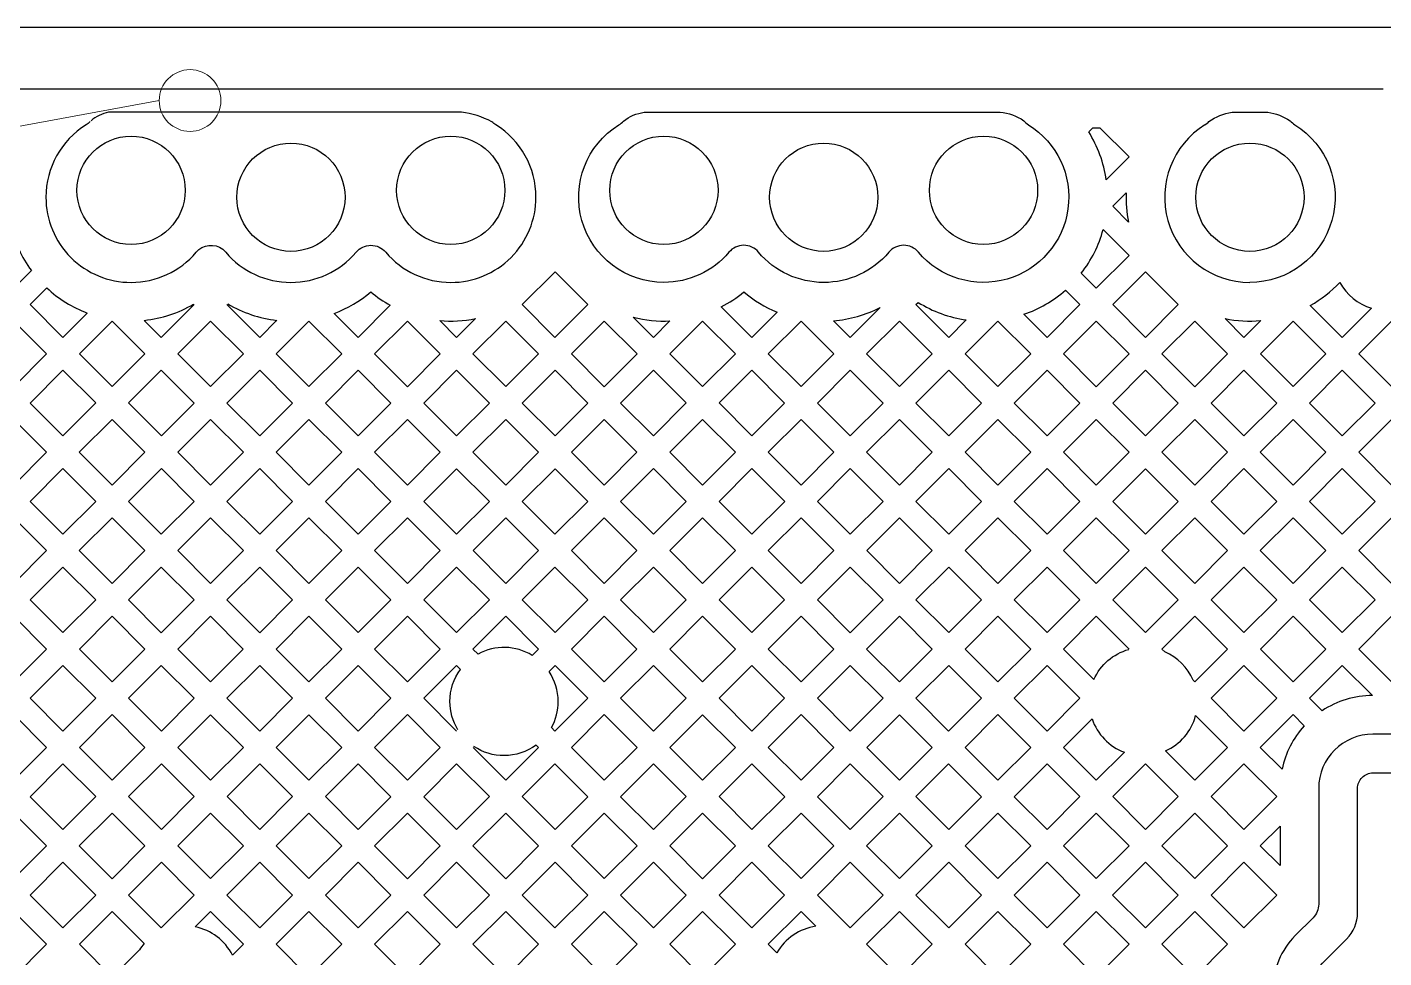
# Model space of a CAD drawing. Extents: x 1596 to 1844, y -134 to 41.
# Drawn here: x 1631.813 to 1636.27, y -62.161 to -59.103 of the extents above; entities that cross this region are included whole.
import ezdxf

# ---------------------------------------------------------------- set-up
doc = ezdxf.new("R2010")
doc.units = 0
doc.layers.add('gbr-dxf_layer0', color=7, linetype='Continuous')
doc.layers.add('gbr-outline-dxf_layer1', color=2, linetype='Continuous')
doc.layers.add('備註', color=1, linetype='Continuous', lineweight=5)

msp = doc.modelspace()

# ---------------------------------------------------------------- linework, layer by layer
at = {"layer": 'gbr-dxf_layer0'}
for p, q in [((1628.8872, -59.3063), (1636.2679, -59.3063)), ((1635.3793, -59.6914), (1635.4234, -59.6474)), ((1635.4314, -59.7435), (1635.3793, -59.6914)), ((1633.1163, -61.3078), (1633.2241, -61.4156)), ((1635.9357, -61.541), (1635.8642, -61.4695)), ((1635.8642, -61.7928), (1635.9291, -61.7279)), ((1635.9291, -61.7279), (1635.9291, -61.8577)), ((1635.9291, -61.8577), (1635.8642, -61.7928))]:
    msp.add_line(p, q, dxfattribs=at)
at = {"layer": 'gbr-dxf_layer0', "linetype": 'Continuous'}
for points in [[(1633.3401, -59.4138, 0.085161), (1633.2399, -59.3825), (1632.0807, -59.3825, 0.134271), (1632.0234, -59.4111)], [(1635.6822, -59.4242, 0.069119), (1635.6956, -59.4131, -0.113509), (1635.7714, -59.3825), (1635.8892, -59.3825, -0.106221), (1635.9622, -59.4104, 0.082766), (1635.9779, -59.4241, -0.754417), (1635.8301, -59.9418)], [(1632.0201, -59.4136, -0.066201), (1632.0071, -59.4241, 0.259227), (1631.875, -59.6618)], [(1631.875, -59.6618, 0.414219), (1632.1549, -59.9418, 0.220663), (1632.3686, -59.8426, -0.402238), (1632.456, -59.833, -0.054418), (1632.4659, -59.8425, 0.220946), (1632.6799, -59.9419, 0.220779), (1632.8938, -59.8427, -0.466084), (1632.9911, -59.8424, 0.220915), (1633.205, -59.9418, 0.414235), (1633.4849, -59.6618, 0.259204), (1633.3528, -59.4241, -0.064633), (1633.3401, -59.4139)], [(1631.7589, -59.7556, 0.1008), (1631.8272, -59.903), (1631.7694, -59.9608), (1631.6616, -59.853)], [(1631.8232, -60.0147), (1631.878, -59.96, 0.09712), (1632.011, -60.0425)], [(1634.0937, -60.0223, 0.054672), (1634.1673, -59.9729, 0.079329), (1634.2772, -60.0392)], [(1634.7328, -60.0147), (1634.7401, -60.0074, 0.104518), (1634.8983, -60.0648)], [(1635.2177, -61.1463), (1635.3177, -61.2462, -0.222932), (1635.432, -61.1475)], [(1633.2283, -61.4115, -0.138071), (1633.2022, -61.3187, -0.160433), (1633.237, -61.2131), (1633.224, -61.2001), (1633.1163, -61.3078)], [(1636.2324, -61.2989, 0.144409), (1636.067, -61.3489), (1636.0259, -61.3078)], [(1635.8642, -61.4695), (1635.972, -61.3617), (1636.0088, -61.3985, 0.133476), (1635.9357, -61.541)], [(1636.9228, -63.2857), (1636.9228, -62.608, -0.199279), (1636.9414, -62.5631), (1637, -62.5045, 0.198551), (1637.0731, -62.3278), (1637.0731, -61.604, 0.413929), (1636.8953, -61.4259), (1636.2344, -61.4259, 0.413918), (1636.0561, -61.604), (1636.0561, -61.9842, -0.199879), (1636.0374, -62.0293), (1635.9789, -62.0877, 0.198553), (1635.9057, -62.2644), (1635.9057, -63.2854)], [(1633.278, -61.4695), (1633.3857, -61.5773), (1633.4934, -61.4696), (1633.4856, -61.4617, -0.160436), (1633.38, -61.4965, -0.148619), (1633.281, -61.4665)], [(1637.8836, -76.844), (1637.8836, -68.5061, 0.172537), (1636.5913, -64.8722, -0.170665), (1636.0333, -63.2854), (1636.0333, -62.2644, -0.1982), (1636.0691, -62.1777), (1636.1478, -62.099, 0.19853), (1636.1836, -62.0124), (1636.1836, -61.604, -0.414246), (1636.2344, -61.5532), (1636.8948, -61.5532, -0.414246), (1636.9456, -61.604), (1636.9456, -62.3279, -0.198542), (1636.9098, -62.4145), (1636.8311, -62.4932, 0.198195), (1636.7953, -62.5798), (1636.7953, -63.2857, 0.170546), (1637.1851, -64.3949), (1637.2113, -64.4272, -0.020045), (1637.5214, -64.8473), (1639.5694, -66.8953, -0.198541), (1639.6053, -66.9819), (1639.6053, -80.9687, 0.198199)]]:
    msp.add_lwpolyline(points, format="xyb", dxfattribs=at)
for points in [[(1633.7572, -59.4241, 0.076643), (1633.7719, -59.4116, -0.127492), (1633.8407, -59.3825), (1635.0094, -59.3825, -0.127001), (1635.0871, -59.4104, 0.08288), (1635.1029, -59.4241, -1.170385), (1634.7412, -59.8424, 0.466084), (1634.6439, -59.8427, -0.46449), (1634.2159, -59.8424, 0.466052), (1634.1187, -59.8426, -0.220662), (1633.905, -59.9418, -0.754469)], [(1636.0284, -60.0172, 0.076129), (1636.1257, -59.9416, 0.195989), (1636.2292, -60.0269), (1636.1337, -60.1225)], [(1632.8216, -60.0435, 0.086732), (1632.9426, -59.9729, 0.047747), (1633.0063, -60.017), (1632.9007, -60.1226)], [(1635.0877, -60.0465, 0.097808), (1635.224, -59.9672), (1635.2716, -60.0148), (1635.1638, -60.1226)], [(1633.2779, -61.1463), (1633.3857, -61.0385), (1633.4935, -61.1463), (1633.4727, -61.167, 0.268817), (1633.2945, -61.1628)], [(1635.541, -61.1463), (1635.6488, -61.0385), (1635.7566, -61.1463), (1635.6488, -61.254), (1635.6435, -61.2487, 0.192614), (1635.5501, -61.1553)], [(1633.5277, -61.2198), (1633.5474, -61.2001), (1633.6551, -61.3079), (1633.5473, -61.4157), (1633.5359, -61.4042, 0.126103), (1633.5578, -61.3187, 0.148619)], [(1635.5525, -61.4811, 0.226016), (1635.6518, -61.3648), (1635.7565, -61.4695), (1635.6487, -61.5773)], [(1635.2177, -61.4696), (1635.3116, -61.3757, 0.225259), (1635.4177, -61.4852), (1635.3255, -61.5774)], [(1631.9849, -62.1161), (1632.0925, -62.0084), (1632.198, -62.1139, 0.036265), (1632.1822, -62.1342), (1632.0926, -62.2238)], [(1632.3653, -62.0589), (1632.4158, -62.0084), (1632.5236, -62.1162), (1632.488, -62.1517, 0.22762)], [(1634.2478, -62.1162), (1634.3556, -62.0084), (1634.4044, -62.0572, 0.229773), (1634.276, -62.1443)]]:
    msp.add_lwpolyline(points, format="xyb", close=True, dxfattribs=at)
for points in [[(1635.3006, -59.4469), (1635.314, -59.4335), (1635.337, -59.4335), (1635.4332, -59.5297), (1635.358, -59.605)], [(1635.3479, -59.7678), (1635.4333, -59.8531), (1635.3255, -59.9609), (1635.2762, -59.9117)], [(1632.011, -60.0425), (1631.931, -60.1225), (1631.8232, -60.0147)], [(1632.1981, -60.0665), (1632.2541, -60.1225), (1632.3619, -60.0147)], [(1632.4697, -60.0147), (1632.5775, -60.1225), (1632.6336, -60.0663)], [(1634.2772, -60.0392), (1634.1939, -60.1225), (1634.0937, -60.0223)], [(1634.6155, -60.0242), (1634.5173, -60.1225), (1634.4624, -60.0676)], [(1634.8983, -60.0648), (1634.8406, -60.1225), (1634.7328, -60.0147)], [(1633.286, -60.0606), (1633.224, -60.1226), (1633.1686, -60.0671)], [(1633.925, -60.0683), (1633.8708, -60.1225), (1633.8045, -60.0562)], [(1635.8658, -60.0673), (1635.8105, -60.1226), (1635.7485, -60.0606)], [(1635.4333, -61.1463), (1635.3255, -61.0385), (1635.2177, -61.1463)], [(1636.0259, -61.3078), (1636.1336, -61.2001), (1636.2324, -61.2989)]]:
    msp.add_lwpolyline(points, dxfattribs=at)
for points in [[(1633.4396, -60.0148), (1633.5475, -59.9069), (1633.6553, -60.0147), (1633.5473, -60.1226)], [(1635.3794, -60.0148), (1635.4872, -59.907), (1635.5949, -60.0148), (1635.4871, -60.1226)], [(1631.6614, -60.1765), (1631.7693, -60.0686), (1631.8771, -60.1764), (1631.7692, -60.2843)], [(1631.9849, -60.1764), (1632.0926, -60.0687), (1632.2002, -60.1764), (1632.0926, -60.284)], [(1632.308, -60.1764), (1632.4158, -60.0686), (1632.5236, -60.1764), (1632.4158, -60.2841)], [(1632.6313, -60.1764), (1632.739, -60.0687), (1632.8468, -60.1765), (1632.7391, -60.2841)], [(1632.9546, -60.1765), (1633.0623, -60.0687), (1633.1701, -60.1765), (1633.0624, -60.2843)], [(1633.2779, -60.1765), (1633.3857, -60.0687), (1633.4935, -60.1765), (1633.3857, -60.2842)], [(1633.6012, -60.1765), (1633.7091, -60.0686), (1633.8169, -60.1764), (1633.709, -60.2843)], [(1633.9247, -60.1764), (1634.0324, -60.0687), (1634.14, -60.1764), (1634.0323, -60.284)], [(1634.2478, -60.1764), (1634.3556, -60.0686), (1634.4634, -60.1764), (1634.3556, -60.2841)], [(1634.5711, -60.1764), (1634.6789, -60.0686), (1634.7867, -60.1764), (1634.6789, -60.2841)], [(1634.8945, -60.1764), (1635.0021, -60.0687), (1635.1099, -60.1765), (1635.0023, -60.2841)], [(1635.2177, -60.1765), (1635.3255, -60.0687), (1635.4333, -60.1765), (1635.3255, -60.2843)], [(1635.541, -60.1765), (1635.6488, -60.0687), (1635.7566, -60.1765), (1635.6488, -60.2843)], [(1635.8644, -60.1765), (1635.9722, -60.0687), (1636.0798, -60.1764), (1635.972, -60.2841)], [(1636.1876, -60.1764), (1636.2954, -60.0686), (1636.4032, -60.1764), (1636.2954, -60.2841)], [(1631.8231, -60.3382), (1631.931, -60.2302), (1632.0387, -60.3379), (1631.9308, -60.4458)], [(1632.1464, -60.3379), (1632.2541, -60.2302), (1632.3619, -60.338), (1632.2542, -60.4457)], [(1632.4697, -60.338), (1632.5775, -60.2302), (1632.6852, -60.338), (1632.5775, -60.4458)], [(1632.793, -60.338), (1632.9007, -60.2304), (1633.0085, -60.3381), (1632.9008, -60.4458)], [(1633.1162, -60.3381), (1633.224, -60.2304), (1633.3318, -60.3381), (1633.224, -60.4459)], [(1633.4396, -60.3381), (1633.5474, -60.2304), (1633.6551, -60.3381), (1633.5474, -60.4459)], [(1633.7629, -60.3381), (1633.8708, -60.2303), (1633.9785, -60.3379), (1633.8706, -60.4458)], [(1634.0862, -60.3379), (1634.1939, -60.2302), (1634.3017, -60.338), (1634.194, -60.4457)], [(1634.4095, -60.338), (1634.5173, -60.2302), (1634.625, -60.338), (1634.5172, -60.4458)], [(1634.7328, -60.338), (1634.8406, -60.2302), (1634.9484, -60.338), (1634.8406, -60.4458)], [(1635.0561, -60.338), (1635.1638, -60.2304), (1635.2716, -60.3381), (1635.1639, -60.4458)], [(1635.3794, -60.3381), (1635.4872, -60.2304), (1635.5949, -60.3382), (1635.4872, -60.4459)], [(1635.7027, -60.3382), (1635.8105, -60.2304), (1635.9182, -60.338), (1635.8104, -60.4458)], [(1636.0259, -60.338), (1636.1337, -60.2302), (1636.2415, -60.338), (1636.1337, -60.4458)], [(1631.6615, -60.4998), (1631.7692, -60.392), (1631.8769, -60.4997), (1631.7691, -60.6075)], [(1631.9847, -60.4997), (1632.0926, -60.3918), (1632.2003, -60.4996), (1632.0924, -60.6075)], [(1632.3081, -60.4996), (1632.4158, -60.3919), (1632.5236, -60.4997), (1632.4159, -60.6074)], [(1632.6313, -60.4997), (1632.7391, -60.3919), (1632.8469, -60.4997), (1632.7391, -60.6075)], [(1632.9547, -60.4997), (1633.0624, -60.392), (1633.1701, -60.4998), (1633.0625, -60.6075)], [(1633.2779, -60.4998), (1633.3857, -60.392), (1633.4935, -60.4998), (1633.3857, -60.6076)], [(1633.6013, -60.4998), (1633.709, -60.392), (1633.8167, -60.4997), (1633.7089, -60.6075)], [(1633.9245, -60.4997), (1634.0323, -60.3918), (1634.1401, -60.4996), (1634.0322, -60.6075)], [(1634.2479, -60.4996), (1634.3556, -60.3919), (1634.4634, -60.4997), (1634.3557, -60.6074)], [(1634.5711, -60.4997), (1634.6789, -60.3919), (1634.7867, -60.4997), (1634.6789, -60.6075)], [(1634.8945, -60.4997), (1635.0023, -60.3919), (1635.11, -60.4997), (1635.0023, -60.6075)], [(1635.2178, -60.4997), (1635.3255, -60.392), (1635.4333, -60.4998), (1635.3256, -60.6075)], [(1635.541, -60.4998), (1635.6488, -60.392), (1635.7565, -60.4997), (1635.6487, -60.6075)], [(1635.8642, -60.4997), (1635.972, -60.3919), (1636.0798, -60.4997), (1635.972, -60.6075)], [(1636.1876, -60.4997), (1636.2954, -60.3919), (1636.4032, -60.4997), (1636.2954, -60.6075)], [(1631.823, -60.6613), (1631.9308, -60.5536), (1632.0386, -60.6614), (1631.9308, -60.7691)], [(1632.1463, -60.6614), (1632.2542, -60.5535), (1632.362, -60.6613), (1632.2541, -60.7692)], [(1632.4698, -60.6613), (1632.5775, -60.5536), (1632.6852, -60.6614), (1632.5776, -60.7691)], [(1632.793, -60.6614), (1632.9008, -60.5536), (1633.0086, -60.6613), (1632.9008, -60.7691)], [(1633.1163, -60.6614), (1633.224, -60.5537), (1633.3318, -60.6615), (1633.2241, -60.7691)], [(1633.4396, -60.6615), (1633.5474, -60.5537), (1633.6551, -60.6613), (1633.5473, -60.7691)], [(1633.7628, -60.6613), (1633.8706, -60.5536), (1633.9784, -60.6614), (1633.8706, -60.7691)], [(1634.0861, -60.6614), (1634.194, -60.5535), (1634.3018, -60.6613), (1634.1939, -60.7691)], [(1634.4095, -60.6613), (1634.5172, -60.5536), (1634.625, -60.6614), (1634.5173, -60.7691)], [(1634.7328, -60.6614), (1634.8406, -60.5536), (1634.9484, -60.6614), (1634.8406, -60.7691)], [(1635.0561, -60.6614), (1635.1639, -60.5536), (1635.2717, -60.6614), (1635.1639, -60.7692)], [(1635.3795, -60.6614), (1635.4872, -60.5537), (1635.5948, -60.6614), (1635.4872, -60.769)], [(1635.7026, -60.6614), (1635.8104, -60.5536), (1635.9182, -60.6614), (1635.8104, -60.7692)], [(1636.0259, -60.6614), (1636.1337, -60.5536), (1636.2415, -60.6614), (1636.1337, -60.7692)], [(1631.6616, -60.8228), (1631.7691, -60.7152), (1631.8769, -60.823), (1631.7693, -60.9306)], [(1631.9847, -60.823), (1632.0924, -60.7152), (1632.2002, -60.823), (1632.0925, -60.9308)], [(1632.308, -60.823), (1632.4159, -60.7151), (1632.5237, -60.8229), (1632.4158, -60.9308)], [(1632.6314, -60.8229), (1632.7391, -60.7152), (1632.8469, -60.823), (1632.7392, -60.9307)], [(1632.9547, -60.823), (1633.0625, -60.7152), (1633.1702, -60.823), (1633.0624, -60.9308)], [(1633.278, -60.823), (1633.3857, -60.7153), (1633.4934, -60.823), (1633.3857, -60.9307)], [(1633.6011, -60.823), (1633.7089, -60.7152), (1633.8167, -60.823), (1633.7089, -60.9308)], [(1633.9245, -60.823), (1634.0322, -60.7152), (1634.14, -60.823), (1634.0323, -60.9308)], [(1634.2478, -60.823), (1634.3557, -60.7152), (1634.4634, -60.823), (1634.3556, -60.9308)], [(1634.5712, -60.823), (1634.6789, -60.7152), (1634.7867, -60.823), (1634.679, -60.9307)], [(1634.8945, -60.823), (1635.0023, -60.7152), (1635.1101, -60.823), (1635.0023, -60.9308)], [(1635.2178, -60.823), (1635.3256, -60.7152), (1635.4333, -60.8229), (1635.3255, -60.9307)], [(1635.541, -60.8229), (1635.6487, -60.7152), (1635.7565, -60.823), (1635.6488, -60.9307)], [(1635.8642, -60.823), (1635.972, -60.7152), (1636.0798, -60.823), (1635.972, -60.9308)], [(1636.1876, -60.823), (1636.2954, -60.7152), (1636.403, -60.8229), (1636.2953, -60.9307)], [(1631.8232, -60.9845), (1631.9308, -60.8769), (1632.0386, -60.9847), (1631.931, -61.0923)], [(1632.1464, -60.9847), (1632.2541, -60.8769), (1632.3619, -60.9847), (1632.2541, -61.0925)], [(1632.4697, -60.9847), (1632.5776, -60.8768), (1632.6853, -60.9846), (1632.5774, -61.0925)], [(1632.7931, -60.9846), (1632.9008, -60.8769), (1633.0086, -60.9847), (1632.9009, -61.0924)], [(1633.1163, -60.9847), (1633.2241, -60.8769), (1633.3318, -60.9846), (1633.224, -61.0924)], [(1633.4396, -60.9846), (1633.5473, -60.8769), (1633.6551, -60.9847), (1633.5474, -61.0924)], [(1633.7628, -60.9847), (1633.8706, -60.8769), (1633.9784, -60.9846), (1633.8706, -61.0924)], [(1634.0862, -60.9846), (1634.1939, -60.8769), (1634.3017, -60.9847), (1634.194, -61.0924)], [(1634.4095, -60.9847), (1634.5173, -60.8769), (1634.6251, -60.9846), (1634.5172, -61.0925)], [(1634.7329, -60.9846), (1634.8406, -60.8769), (1634.9484, -60.9847), (1634.8407, -61.0924)], [(1635.0561, -60.9847), (1635.1639, -60.8769), (1635.2716, -60.9846), (1635.1638, -61.0924)], [(1635.3794, -60.9846), (1635.4872, -60.8768), (1635.5949, -60.9846), (1635.4872, -61.0924)], [(1635.7027, -60.9846), (1635.8104, -60.8769), (1635.9182, -60.9847), (1635.8105, -61.0924)], [(1636.0259, -60.9847), (1636.1337, -60.8769), (1636.2414, -60.9846), (1636.1336, -61.0924)], [(1631.6614, -61.1463), (1631.7693, -61.0383), (1631.8771, -61.1461), (1631.7692, -61.254)], [(1631.9849, -61.1461), (1632.0925, -61.0386), (1632.2003, -61.1464), (1632.0927, -61.2539)], [(1632.308, -61.1464), (1632.4158, -61.0386), (1632.5235, -61.1464), (1632.4158, -61.2541)], [(1632.6313, -61.1464), (1632.7392, -61.0385), (1632.847, -61.1463), (1632.7391, -61.2541)], [(1632.9547, -61.1463), (1633.0624, -61.0386), (1633.1701, -61.1463), (1633.0624, -61.254)], [(1633.6012, -61.1463), (1633.7089, -61.0386), (1633.8167, -61.1463), (1633.709, -61.254)], [(1633.9245, -61.1463), (1634.0323, -61.0385), (1634.1401, -61.1463), (1634.0323, -61.2541)], [(1634.2479, -61.1463), (1634.3556, -61.0386), (1634.4634, -61.1464), (1634.3556, -61.2541)], [(1634.5711, -61.1464), (1634.679, -61.0385), (1634.7868, -61.1463), (1634.6789, -61.2542)], [(1634.8945, -61.1463), (1635.0023, -61.0386), (1635.1099, -61.1463), (1635.0022, -61.254)], [(1635.8644, -61.1463), (1635.972, -61.0386), (1636.0797, -61.1463), (1635.972, -61.2539)], [(1636.1875, -61.1463), (1636.2953, -61.0385), (1636.403, -61.1463), (1636.2953, -61.254)], [(1631.8231, -61.3079), (1631.931, -61.2), (1632.0388, -61.3078), (1631.9309, -61.4157)], [(1632.1466, -61.3078), (1632.2541, -61.2002), (1632.3619, -61.308), (1632.2543, -61.4156)], [(1632.4697, -61.308), (1632.5774, -61.2002), (1632.6852, -61.308), (1632.5775, -61.4158)], [(1632.793, -61.308), (1632.9009, -61.2001), (1633.0085, -61.3078), (1632.9007, -61.4157)], [(1633.7629, -61.3079), (1633.8706, -61.2002), (1633.9784, -61.308), (1633.8707, -61.4157)], [(1634.0862, -61.308), (1634.194, -61.2002), (1634.3017, -61.308), (1634.1939, -61.4158)], [(1634.4095, -61.308), (1634.5172, -61.2002), (1634.625, -61.3081), (1634.5173, -61.4158)], [(1634.7328, -61.3081), (1634.8406, -61.2002), (1634.9483, -61.3079), (1634.8405, -61.4157)], [(1635.0561, -61.3079), (1635.1638, -61.2001), (1635.2716, -61.3079), (1635.1639, -61.4157)], [(1635.7027, -61.3079), (1635.8105, -61.2001), (1635.9182, -61.3078), (1635.8104, -61.4156)], [(1631.6614, -61.4696), (1631.7692, -61.3618), (1631.877, -61.4696), (1631.7692, -61.5774)], [(1631.9848, -61.4696), (1632.0927, -61.3617), (1632.2004, -61.4695), (1632.0925, -61.5773)], [(1632.3082, -61.4695), (1632.4158, -61.3619), (1632.5236, -61.4697), (1632.416, -61.5772)], [(1632.6313, -61.4697), (1632.7391, -61.3619), (1632.8468, -61.4696), (1632.739, -61.5773)], [(1632.9546, -61.4696), (1633.0624, -61.3617), (1633.1702, -61.4695), (1633.0623, -61.5774)], [(1633.6012, -61.4696), (1633.709, -61.3618), (1633.8168, -61.4696), (1633.709, -61.5774)], [(1633.9246, -61.4696), (1634.0323, -61.3619), (1634.1401, -61.4696), (1634.0323, -61.5774)], [(1634.2478, -61.4696), (1634.3556, -61.3618), (1634.4634, -61.4697), (1634.3557, -61.5774)], [(1634.5712, -61.4697), (1634.6789, -61.3619), (1634.7866, -61.4696), (1634.6789, -61.5773)], [(1634.8943, -61.4696), (1635.0022, -61.3618), (1635.11, -61.4696), (1635.0021, -61.5774)], [(1631.8231, -61.6313), (1631.9309, -61.5235), (1632.0387, -61.6312), (1631.9309, -61.739)], [(1632.1464, -61.6312), (1632.2543, -61.5233), (1632.3621, -61.6311), (1632.2542, -61.739)], [(1632.4699, -61.6311), (1632.5775, -61.5235), (1632.6852, -61.6312), (1632.5776, -61.7388)], [(1632.7929, -61.6312), (1632.9007, -61.5235), (1633.0085, -61.6313), (1632.9007, -61.739)], [(1633.1162, -61.6313), (1633.2241, -61.5234), (1633.3319, -61.6312), (1633.224, -61.739)], [(1633.4396, -61.6312), (1633.5473, -61.5235), (1633.6551, -61.6313), (1633.5474, -61.739)], [(1633.7629, -61.6313), (1633.8707, -61.5235), (1633.9785, -61.6312), (1633.8707, -61.739)], [(1634.0862, -61.6312), (1634.1939, -61.5235), (1634.3018, -61.6313), (1634.194, -61.7391)], [(1634.4095, -61.6313), (1634.5173, -61.5235), (1634.625, -61.6312), (1634.5172, -61.739)], [(1634.7328, -61.6312), (1634.8405, -61.5235), (1634.9483, -61.6313), (1634.8406, -61.739)], [(1635.056, -61.6313), (1635.1638, -61.5234), (1635.2716, -61.6312), (1635.1638, -61.7391)], [(1635.3794, -61.6312), (1635.4872, -61.5235), (1635.5948, -61.6311), (1635.487, -61.7389)], [(1635.7026, -61.6311), (1635.8104, -61.5233), (1635.9182, -61.6311), (1635.8104, -61.7389)], [(1631.6616, -61.7928), (1631.7692, -61.6851), (1631.877, -61.7929), (1631.7693, -61.9006)], [(1631.9847, -61.7929), (1632.0925, -61.6851), (1632.2003, -61.7929), (1632.0925, -61.9007)], [(1632.3081, -61.7929), (1632.416, -61.685), (1632.5237, -61.7927), (1632.4158, -61.9006)], [(1632.6314, -61.7927), (1632.739, -61.6851), (1632.8468, -61.7929), (1632.7392, -61.9005)], [(1632.9546, -61.7929), (1633.0623, -61.6851), (1633.1701, -61.7929), (1633.0624, -61.9007)], [(1633.2779, -61.7929), (1633.3857, -61.685), (1633.4935, -61.7929), (1633.3857, -61.9007)], [(1633.6013, -61.7929), (1633.709, -61.6851), (1633.8168, -61.7929), (1633.7091, -61.9006)], [(1633.9245, -61.7929), (1634.0323, -61.6851), (1634.1402, -61.7929), (1634.0324, -61.9007)], [(1634.2479, -61.7929), (1634.3557, -61.6852), (1634.4633, -61.7929), (1634.3556, -61.9006)], [(1634.5711, -61.7929), (1634.6789, -61.6851), (1634.7867, -61.7929), (1634.6789, -61.9006)], [(1634.8944, -61.7929), (1635.0021, -61.6851), (1635.1099, -61.7929), (1635.0022, -61.9006)], [(1635.2177, -61.7929), (1635.3255, -61.6851), (1635.4332, -61.7928), (1635.3254, -61.9006)], [(1635.5409, -61.7928), (1635.6487, -61.685), (1635.7565, -61.7928), (1635.6487, -61.9006)], [(1631.8232, -61.9544), (1631.9309, -61.8468), (1632.0386, -61.9546), (1631.931, -62.0622)], [(1632.1464, -61.9546), (1632.2542, -61.8468), (1632.3619, -61.9545), (1632.2541, -62.0623)], [(1632.4697, -61.9545), (1632.5776, -61.8466), (1632.6853, -61.9544), (1632.5775, -62.0623)], [(1632.7931, -61.9544), (1632.9007, -61.8468), (1633.0085, -61.9545), (1632.9009, -62.0621)], [(1633.1162, -61.9545), (1633.224, -61.8468), (1633.3318, -61.9546), (1633.2241, -62.0624)], [(1633.4396, -61.9546), (1633.5474, -61.8467), (1633.6552, -61.9545), (1633.5473, -62.0624)], [(1633.7629, -61.9545), (1633.8707, -61.8468), (1633.9785, -61.9546), (1633.8708, -62.0623)], [(1634.0862, -61.9546), (1634.194, -61.8468), (1634.3017, -61.9545), (1634.1939, -62.0623)], [(1634.4095, -61.9545), (1634.5172, -61.8467), (1634.625, -61.9545), (1634.5173, -62.0623)], [(1634.7328, -61.9545), (1634.8406, -61.8467), (1634.9483, -61.9545), (1634.8406, -62.0623)], [(1635.0561, -61.9545), (1635.1638, -61.8468), (1635.2715, -61.9545), (1635.1638, -62.0622)], [(1635.3792, -61.9545), (1635.487, -61.8467), (1635.5948, -61.9545), (1635.487, -62.0623)], [(1635.7026, -61.9545), (1635.8104, -61.8467), (1635.9182, -61.9545), (1635.8104, -62.0623)], [(1631.6615, -62.1161), (1631.7693, -62.0083), (1631.8771, -62.1161), (1631.7693, -62.2239)], [(1632.6313, -62.1162), (1632.7392, -62.0083), (1632.847, -62.116), (1632.7391, -62.2239)], [(1632.9547, -62.116), (1633.0624, -62.0084), (1633.1702, -62.1162), (1633.0626, -62.2239)], [(1633.2779, -62.1162), (1633.3857, -62.0085), (1633.4934, -62.1162), (1633.3857, -62.224)], [(1633.6012, -62.1162), (1633.7091, -62.0084), (1633.8169, -62.1162), (1633.709, -62.2241)], [(1633.9246, -62.1162), (1634.0324, -62.0085), (1634.14, -62.1162), (1634.0323, -62.2239)], [(1634.5711, -62.1162), (1634.6789, -62.0084), (1634.7867, -62.1162), (1634.6789, -62.2239)], [(1634.8944, -62.1162), (1635.0022, -62.0084), (1635.1099, -62.1161), (1635.0021, -62.2239)], [(1635.2177, -62.1161), (1635.3254, -62.0084), (1635.4331, -62.1162), (1635.3255, -62.2238)], [(1635.5409, -62.1162), (1635.6487, -62.0084), (1635.7565, -62.1162), (1635.6487, -62.2239)]]:
    msp.add_lwpolyline(points, close=True, dxfattribs=at)
at = {"layer": 'gbr-dxf_layer0'}
for centre in [(1632.1549, -59.6393), (1632.6799, -59.6619), (1633.205, -59.6393), (1633.905, -59.6393), (1634.43, -59.6619), (1634.955, -59.6393), (1635.8301, -59.6619)]:
    msp.add_circle(centre, 0.1778, dxfattribs=at)
for centre, radius, start, end in [((1634.9551, -59.6618), 0.4069, 8.0318, 31.8847), ((1635.8301, -59.6619), 0.28, 121.8856, 269.9994), ((1635.8301, -59.6619), 0.407, 177.9592, 191.5657), ((1634.9551, -59.6618), 0.4069, 322.1194, 344.9044), ((1632.1549, -59.6619), 0.4069, 276.0952, 300.3217), ((1632.6799, -59.6619), 0.4071, 239.3348, 263.468), ((1634.43, -59.6619), 0.4071, 274.5683, 297.1133), ((1633.205, -59.6618), 0.4069, 264.8621, 281.4812), ((1633.905, -59.6618), 0.4069, 255.7019, 272.8252), ((1635.8301, -59.6619), 0.407, 258.4354, 275.0448)]:
    msp.add_arc(centre, radius, start, end, dxfattribs=at)
at = {"layer": 'gbr-outline-dxf_layer1', "linetype": 'Continuous'}
msp.add_lwpolyline([(1627.4049, -65.2514), (1627.4049, -59.6032, -0.414218), (1627.905, -59.1031), (1637.1049, -59.1031, -0.414219), (1637.605, -59.6032), (1637.605, -63.9102, 0.414223), (1637.805, -64.1102), (1639.9098, -64.1102, -0.414215), (1640.9098, -65.1102), (1640.9098, -70.2471, -0.240277), (1640.4972, -71.0567, 0.240122), (1640.415, -71.2181), (1640.415, -83.9232, -0.414366), (1639.9149, -84.4231), (1630.715, -84.4231, -0.414365), (1630.2149, -83.9232), (1630.2149, -69.1737, 0.170771), (1630.1708, -69.0485), (1627.6251, -65.8775, -0.170765)], format="xyb", close=True, dxfattribs=at)
at = {"layer": '備註', "linetype": 'Continuous'}
msp.add_line((1622.7595, -61.0844), (1632.2471, -59.3442), dxfattribs=at)
msp.add_circle((1632.3485, -59.3442), 0.1014, dxfattribs=at)

doc.saveas('drawing.dxf')
